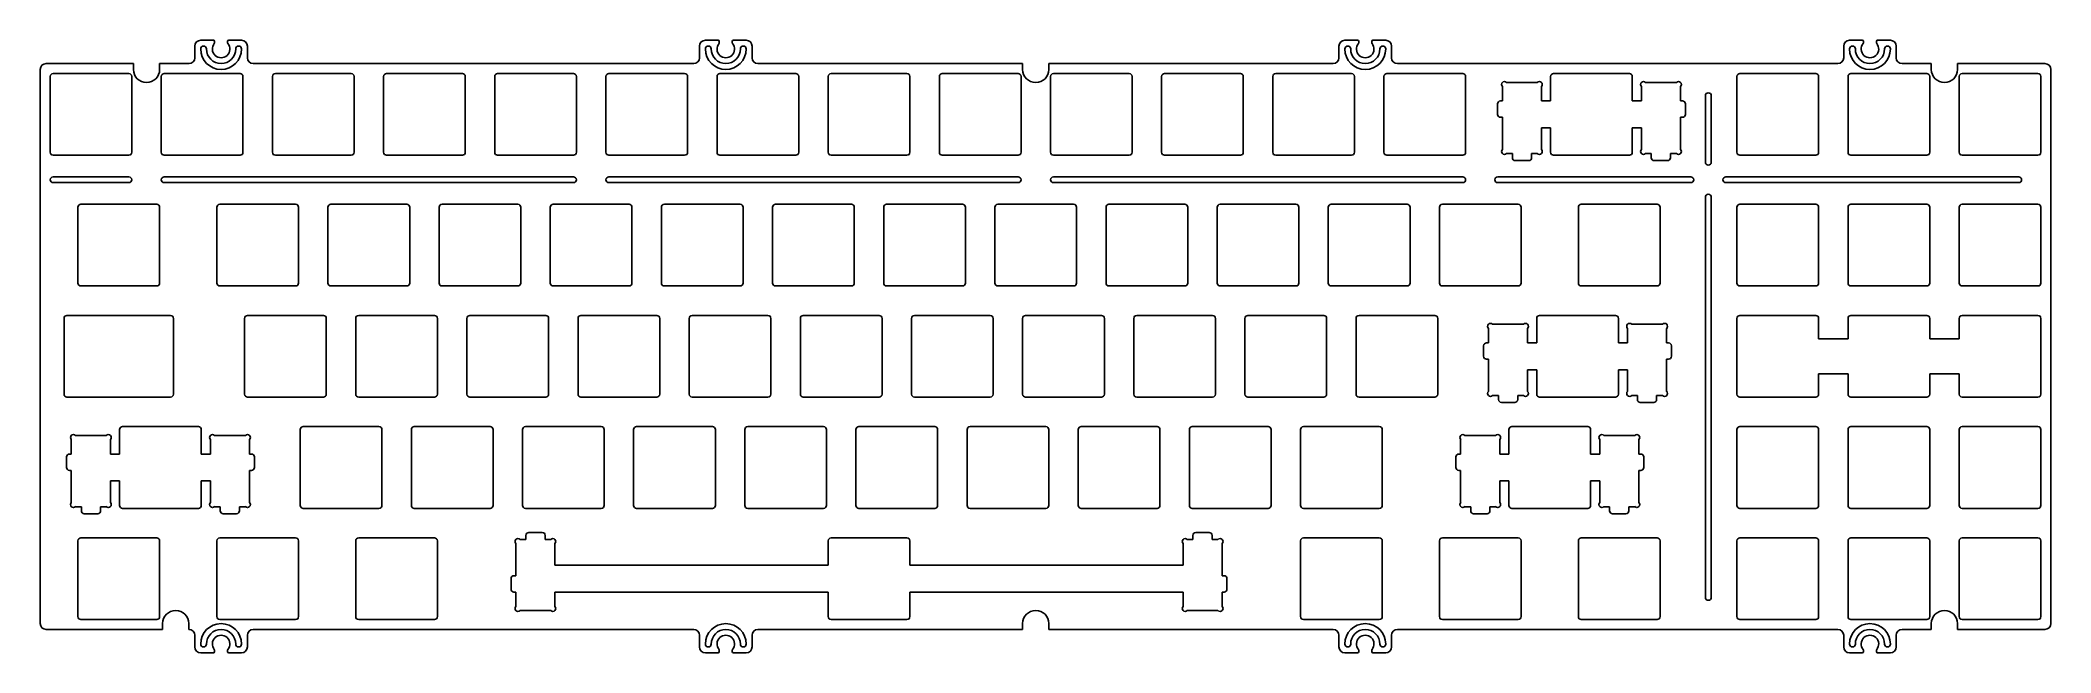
# Model space of a CAD drawing. Header units: millimetres. Extents: x 2268 to 2613, y 1726 to 1831.
import ezdxf

# ---------------------------------------------------------------- set-up
doc = ezdxf.new("R2010")
doc.units = ezdxf.units.MM

msp = doc.modelspace()

# ---------------------------------------------------------------- linework, layer by layer
for p, q in [((2297.65, 1830.81), (2295.47, 1830.81)), ((2297.85, 1830.39), (2297.85, 1830.61)), ((2300.08, 1830.39), (2300.08, 1830.61)), ((2300.28, 1830.81), (2302.47, 1830.81)), ((2384.15, 1830.81), (2381.97, 1830.81)), ((2384.35, 1830.39), (2384.35, 1830.61)), ((2386.58, 1830.39), (2386.58, 1830.61)), ((2386.78, 1830.81), (2388.97, 1830.81)), ((2493.75, 1830.81), (2491.57, 1830.81)), ((2493.95, 1830.39), (2493.95, 1830.61)), ((2496.18, 1830.39), (2496.18, 1830.61)), ((2496.38, 1830.81), (2498.57, 1830.81)), ((2580.25, 1830.81), (2578.07, 1830.81)), ((2580.45, 1830.39), (2580.45, 1830.61)), ((2582.68, 1830.39), (2582.68, 1830.61)), ((2582.88, 1830.81), (2585.07, 1830.81)), ((2268.97, 1826.81), (2283.94, 1826.81)), ((2283.94, 1825.81), (2283.94, 1826.81)), ((2288.44, 1826.81), (2293.47, 1826.81)), ((2288.44, 1825.81), (2288.44, 1826.81)), ((2294.47, 1829.81), (2294.47, 1827.81)), ((2295.97, 1829.81), (2295.97, 1829.81)), ((2301.97, 1829.81), (2301.97, 1829.81)), ((2303.47, 1829.81), (2303.47, 1827.81)), ((2304.47, 1826.81), (2379.97, 1826.81)), ((2380.97, 1829.81), (2380.97, 1827.81)), ((2382.47, 1829.81), (2382.47, 1829.81)), ((2388.47, 1829.81), (2388.47, 1829.81)), ((2389.97, 1829.81), (2389.97, 1827.81)), ((2390.97, 1826.81), (2436.34, 1826.81)), ((2436.34, 1825.81), (2436.34, 1826.81)), ((2440.84, 1826.81), (2489.57, 1826.81)), ((2440.84, 1825.81), (2440.84, 1826.81)), ((2490.57, 1829.81), (2490.57, 1827.81)), ((2492.07, 1829.81), (2492.07, 1829.81)), ((2498.07, 1829.81), (2498.07, 1829.81)), ((2499.57, 1829.81), (2499.57, 1827.81)), ((2500.57, 1826.81), (2576.07, 1826.81)), ((2577.07, 1829.81), (2577.07, 1827.81)), ((2578.57, 1829.81), (2578.57, 1829.81)), ((2584.57, 1829.81), (2584.57, 1829.81)), ((2586.07, 1829.81), (2586.07, 1827.81)), ((2587.07, 1826.81), (2592.09, 1826.81)), ((2592.09, 1825.81), (2592.09, 1826.81)), ((2596.59, 1826.81), (2611.57, 1826.81)), ((2596.59, 1825.81), (2596.59, 1826.81)), ((2267.97, 1825.81), (2267.97, 1730.86)), ((2269.67, 1811.61), (2269.67, 1824.61)), ((2270.17, 1825.11), (2283.17, 1825.11)), ((2283.67, 1824.61), (2283.67, 1811.61)), ((2288.72, 1811.61), (2288.72, 1824.61)), ((2289.22, 1825.11), (2302.22, 1825.11)), ((2302.72, 1824.61), (2302.72, 1811.61)), ((2307.77, 1811.61), (2307.77, 1824.61)), ((2308.27, 1825.11), (2321.27, 1825.11)), ((2321.77, 1824.61), (2321.77, 1811.61)), ((2326.82, 1811.61), (2326.82, 1824.61)), ((2327.32, 1825.11), (2340.32, 1825.11)), ((2340.82, 1824.61), (2340.82, 1811.61)), ((2345.87, 1811.61), (2345.87, 1824.61)), ((2346.37, 1825.11), (2359.37, 1825.11)), ((2359.87, 1824.61), (2359.87, 1811.61)), ((2364.92, 1811.61), (2364.92, 1824.61)), ((2365.42, 1825.11), (2378.42, 1825.11)), ((2378.92, 1824.61), (2378.92, 1811.61)), ((2383.97, 1811.61), (2383.97, 1824.61)), ((2384.47, 1825.11), (2397.47, 1825.11)), ((2397.97, 1824.61), (2397.97, 1811.61)), ((2403.02, 1811.61), (2403.02, 1824.61)), ((2403.52, 1825.11), (2416.52, 1825.11)), ((2417.02, 1824.61), (2417.02, 1811.61)), ((2422.07, 1811.61), (2422.07, 1824.61)), ((2422.57, 1825.11), (2435.57, 1825.11)), ((2436.07, 1824.61), (2436.07, 1811.61)), ((2441.12, 1811.61), (2441.12, 1824.61)), ((2441.62, 1825.11), (2454.62, 1825.11)), ((2455.12, 1824.61), (2455.12, 1811.61)), ((2460.17, 1811.61), (2460.17, 1824.61)), ((2460.67, 1825.11), (2473.67, 1825.11)), ((2474.17, 1824.61), (2474.17, 1811.61)), ((2479.22, 1811.61), (2479.22, 1824.61)), ((2479.72, 1825.11), (2492.72, 1825.11)), ((2493.22, 1824.61), (2493.22, 1811.61)), ((2498.27, 1811.61), (2498.27, 1824.61)), ((2498.77, 1825.11), (2511.77, 1825.11)), ((2512.27, 1824.61), (2512.27, 1811.61)), ((2519.27, 1823.59), (2524.56, 1823.59)), ((2526.84, 1820.41), (2526.84, 1824.61)), ((2527.34, 1825.11), (2540.34, 1825.11)), ((2540.84, 1824.61), (2540.84, 1820.41)), ((2543.12, 1823.59), (2548.41, 1823.59)), ((2558.77, 1811.61), (2558.77, 1824.61)), ((2559.27, 1825.11), (2572.27, 1825.11)), ((2572.77, 1824.61), (2572.77, 1811.61)), ((2577.82, 1811.61), (2577.82, 1824.61)), ((2578.32, 1825.11), (2591.32, 1825.11)), ((2591.82, 1824.61), (2591.82, 1811.61)), ((2596.87, 1811.61), (2596.87, 1824.61)), ((2597.37, 1825.11), (2610.37, 1825.11)), ((2610.87, 1824.61), (2610.87, 1811.61)), ((2612.57, 1730.86), (2612.57, 1825.81)), ((2517.74, 1818.11), (2517.74, 1819.91)), ((2518.24, 1820.41), (2518.57, 1820.41)), ((2518.57, 1820.41), (2518.57, 1822.89)), ((2525.27, 1822.89), (2525.27, 1820.41)), ((2525.27, 1820.41), (2526.84, 1820.41)), ((2540.84, 1820.41), (2542.42, 1820.41)), ((2542.42, 1820.41), (2542.42, 1822.89)), ((2549.12, 1822.89), (2549.12, 1820.41)), ((2549.12, 1820.41), (2549.44, 1820.41)), ((2549.94, 1819.91), (2549.94, 1818.11)), ((2553.37, 1821.31), (2553.37, 1809.91)), ((2553.87, 1821.81), (2553.87, 1821.81)), ((2554.37, 1821.31), (2554.37, 1809.91)), ((2518.57, 1817.61), (2518.24, 1817.61)), ((2518.57, 1812.1), (2518.57, 1817.61)), ((2549.12, 1817.61), (2549.12, 1812.1)), ((2549.44, 1817.61), (2549.12, 1817.61)), ((2525.27, 1815.81), (2525.27, 1812.1)), ((2526.84, 1815.81), (2525.27, 1815.81)), ((2526.84, 1811.61), (2526.84, 1815.81)), ((2540.84, 1815.81), (2540.84, 1811.61)), ((2542.42, 1815.81), (2540.84, 1815.81)), ((2542.42, 1812.1), (2542.42, 1815.81)), ((2283.17, 1811.11), (2270.17, 1811.11)), ((2302.22, 1811.11), (2289.22, 1811.11)), ((2321.27, 1811.11), (2308.27, 1811.11)), ((2340.32, 1811.11), (2327.32, 1811.11)), ((2359.37, 1811.11), (2346.37, 1811.11)), ((2378.42, 1811.11), (2365.42, 1811.11)), ((2397.47, 1811.11), (2384.47, 1811.11)), ((2416.52, 1811.11), (2403.52, 1811.11)), ((2435.57, 1811.11), (2422.57, 1811.11)), ((2454.62, 1811.11), (2441.62, 1811.11)), ((2473.67, 1811.11), (2460.67, 1811.11)), ((2492.72, 1811.11), (2479.72, 1811.11)), ((2511.77, 1811.11), (2498.77, 1811.11)), ((2520.29, 1811.39), (2519.27, 1811.39)), ((2520.29, 1810.69), (2520.29, 1811.39)), ((2523.09, 1810.19), (2520.79, 1810.19)), ((2523.59, 1811.39), (2523.59, 1810.69)), ((2524.56, 1811.39), (2523.59, 1811.39)), ((2540.34, 1811.11), (2527.34, 1811.11)), ((2544.09, 1811.39), (2543.12, 1811.39)), ((2544.09, 1810.69), (2544.09, 1811.39)), ((2546.89, 1810.19), (2544.59, 1810.19)), ((2547.39, 1811.39), (2547.39, 1810.69)), ((2548.41, 1811.39), (2547.39, 1811.39)), ((2553.87, 1809.41), (2553.87, 1809.41)), ((2572.27, 1811.11), (2559.27, 1811.11)), ((2591.32, 1811.11), (2578.32, 1811.11)), ((2610.37, 1811.11), (2597.37, 1811.11)), ((2269.67, 1806.91), (2269.67, 1806.91)), ((2270.17, 1807.41), (2283.17, 1807.41)), ((2283.17, 1806.41), (2270.17, 1806.41)), ((2283.67, 1806.91), (2283.67, 1806.91)), ((2288.72, 1806.91), (2288.72, 1806.91)), ((2289.22, 1807.41), (2359.37, 1807.41)), ((2359.37, 1806.41), (2289.22, 1806.41)), ((2359.87, 1806.91), (2359.87, 1806.91)), ((2364.92, 1806.91), (2364.92, 1806.91)), ((2365.42, 1807.41), (2435.57, 1807.41)), ((2365.42, 1806.41), (2435.57, 1806.41)), ((2436.07, 1806.91), (2436.07, 1806.91)), ((2441.12, 1806.91), (2441.12, 1806.91)), ((2441.62, 1807.41), (2511.77, 1807.41)), ((2441.62, 1806.41), (2511.77, 1806.41)), ((2512.27, 1806.91), (2512.27, 1806.91)), ((2517.27, 1806.91), (2517.27, 1806.91)), ((2550.87, 1807.41), (2517.77, 1807.41)), ((2517.77, 1806.41), (2550.87, 1806.41)), ((2551.37, 1806.91), (2551.37, 1806.91)), ((2556.37, 1806.91), (2556.37, 1806.91)), ((2607.07, 1807.41), (2556.87, 1807.41)), ((2556.87, 1806.41), (2607.07, 1806.41)), ((2607.57, 1806.91), (2607.57, 1806.91)), ((2274.93, 1802.71), (2287.93, 1802.71)), ((2298.74, 1802.71), (2311.74, 1802.71)), ((2317.79, 1802.71), (2330.79, 1802.71)), ((2336.84, 1802.71), (2349.84, 1802.71)), ((2355.89, 1802.71), (2368.89, 1802.71)), ((2374.94, 1802.71), (2387.94, 1802.71)), ((2393.99, 1802.71), (2406.99, 1802.71)), ((2413.04, 1802.71), (2426.04, 1802.71)), ((2432.09, 1802.71), (2445.09, 1802.71)), ((2451.14, 1802.71), (2464.14, 1802.71)), ((2470.19, 1802.71), (2483.19, 1802.71)), ((2489.24, 1802.71), (2502.24, 1802.71)), ((2508.29, 1802.71), (2521.29, 1802.71)), ((2532.1, 1802.71), (2545.1, 1802.71)), ((2553.37, 1735.36), (2553.37, 1803.91)), ((2553.87, 1804.41), (2553.87, 1804.41)), ((2554.37, 1803.91), (2554.37, 1735.36)), ((2559.27, 1802.71), (2572.27, 1802.71)), ((2578.32, 1802.71), (2591.32, 1802.71)), ((2597.37, 1802.71), (2610.37, 1802.71)), ((2274.43, 1789.21), (2274.43, 1802.21)), ((2288.43, 1802.21), (2288.43, 1789.21)), ((2298.24, 1789.21), (2298.24, 1802.21)), ((2312.24, 1802.21), (2312.24, 1789.21)), ((2317.29, 1789.21), (2317.29, 1802.21)), ((2331.29, 1802.21), (2331.29, 1789.21)), ((2336.34, 1789.21), (2336.34, 1802.21)), ((2350.34, 1802.21), (2350.34, 1789.21)), ((2355.39, 1789.21), (2355.39, 1802.21)), ((2369.39, 1802.21), (2369.39, 1789.21)), ((2374.44, 1789.21), (2374.44, 1802.21)), ((2388.44, 1802.21), (2388.44, 1789.21)), ((2393.49, 1789.21), (2393.49, 1802.21)), ((2407.49, 1802.21), (2407.49, 1789.21)), ((2412.54, 1789.21), (2412.54, 1802.21)), ((2426.54, 1802.21), (2426.54, 1789.21)), ((2431.59, 1789.21), (2431.59, 1802.21)), ((2445.59, 1802.21), (2445.59, 1789.21)), ((2450.64, 1789.21), (2450.64, 1802.21)), ((2464.64, 1802.21), (2464.64, 1789.21)), ((2469.69, 1789.21), (2469.69, 1802.21)), ((2483.69, 1802.21), (2483.69, 1789.21)), ((2488.74, 1789.21), (2488.74, 1802.21)), ((2502.74, 1802.21), (2502.74, 1789.21)), ((2507.79, 1789.21), (2507.79, 1802.21)), ((2521.79, 1802.21), (2521.79, 1789.21)), ((2531.6, 1789.21), (2531.6, 1802.21)), ((2545.6, 1802.21), (2545.6, 1789.21)), ((2558.77, 1789.21), (2558.77, 1802.21)), ((2572.77, 1802.21), (2572.77, 1789.21)), ((2577.82, 1789.21), (2577.82, 1802.21)), ((2591.82, 1802.21), (2591.82, 1789.21)), ((2596.87, 1789.21), (2596.87, 1802.21)), ((2610.87, 1802.21), (2610.87, 1789.21)), ((2287.93, 1788.71), (2274.93, 1788.71)), ((2311.74, 1788.71), (2298.74, 1788.71)), ((2330.79, 1788.71), (2317.79, 1788.71)), ((2349.84, 1788.71), (2336.84, 1788.71)), ((2368.89, 1788.71), (2355.89, 1788.71)), ((2387.94, 1788.71), (2374.94, 1788.71)), ((2406.99, 1788.71), (2393.99, 1788.71)), ((2426.04, 1788.71), (2413.04, 1788.71)), ((2445.09, 1788.71), (2432.09, 1788.71)), ((2464.14, 1788.71), (2451.14, 1788.71)), ((2483.19, 1788.71), (2470.19, 1788.71)), ((2502.24, 1788.71), (2489.24, 1788.71)), ((2521.29, 1788.71), (2508.29, 1788.71)), ((2545.1, 1788.71), (2532.1, 1788.71)), ((2572.27, 1788.71), (2559.27, 1788.71)), ((2591.32, 1788.71), (2578.32, 1788.71)), ((2610.37, 1788.71), (2597.37, 1788.71)), ((2272.05, 1770.16), (2272.05, 1783.16)), ((2272.55, 1783.66), (2290.31, 1783.66)), ((2290.81, 1783.16), (2290.81, 1770.16)), ((2303, 1770.16), (2303, 1783.16)), ((2303.5, 1783.66), (2316.5, 1783.66)), ((2317, 1783.16), (2317, 1770.16)), ((2322.05, 1770.16), (2322.05, 1783.16)), ((2322.55, 1783.66), (2335.55, 1783.66)), ((2336.05, 1783.16), (2336.05, 1770.16)), ((2341.1, 1770.16), (2341.1, 1783.16)), ((2341.6, 1783.66), (2354.6, 1783.66)), ((2355.1, 1783.16), (2355.1, 1770.16)), ((2360.15, 1770.16), (2360.15, 1783.16)), ((2360.65, 1783.66), (2373.65, 1783.66)), ((2374.15, 1783.16), (2374.15, 1770.16)), ((2379.2, 1770.16), (2379.2, 1783.16)), ((2379.7, 1783.66), (2392.7, 1783.66)), ((2393.2, 1783.16), (2393.2, 1770.16)), ((2398.25, 1770.16), (2398.25, 1783.16)), ((2398.75, 1783.66), (2411.75, 1783.66)), ((2412.25, 1783.16), (2412.25, 1770.16)), ((2417.3, 1770.16), (2417.3, 1783.16)), ((2417.8, 1783.66), (2430.8, 1783.66)), ((2431.3, 1783.16), (2431.3, 1770.16)), ((2436.35, 1770.16), (2436.35, 1783.16)), ((2436.85, 1783.66), (2449.85, 1783.66)), ((2450.35, 1783.16), (2450.35, 1770.16)), ((2455.4, 1770.16), (2455.4, 1783.16)), ((2455.9, 1783.66), (2468.9, 1783.66)), ((2469.4, 1783.16), (2469.4, 1770.16)), ((2474.45, 1770.16), (2474.45, 1783.16)), ((2474.95, 1783.66), (2487.95, 1783.66)), ((2488.45, 1783.16), (2488.45, 1770.16)), ((2493.5, 1770.16), (2493.5, 1783.16)), ((2494, 1783.66), (2507, 1783.66)), ((2507.5, 1783.16), (2507.5, 1770.16)), ((2516.89, 1782.14), (2522.18, 1782.14)), ((2524.46, 1778.96), (2524.46, 1783.16)), ((2524.96, 1783.66), (2537.96, 1783.66)), ((2538.46, 1783.16), (2538.46, 1778.96)), ((2540.74, 1782.14), (2546.03, 1782.14)), ((2558.77, 1770.16), (2558.77, 1783.16)), ((2559.27, 1783.66), (2572.27, 1783.66)), ((2572.77, 1779.66), (2572.77, 1783.16)), ((2577.82, 1783.16), (2577.82, 1779.66)), ((2578.32, 1783.66), (2591.32, 1783.66)), ((2591.82, 1783.16), (2591.82, 1779.66)), ((2596.87, 1783.16), (2596.87, 1779.66)), ((2597.37, 1783.66), (2610.37, 1783.66)), ((2610.87, 1783.16), (2610.87, 1770.16)), ((2515.36, 1776.66), (2515.36, 1778.46)), ((2515.86, 1778.96), (2516.18, 1778.96)), ((2516.18, 1778.96), (2516.18, 1781.44)), ((2522.88, 1781.44), (2522.88, 1778.96)), ((2522.88, 1778.96), (2524.46, 1778.96)), ((2538.46, 1778.96), (2540.03, 1778.96)), ((2540.03, 1778.96), (2540.03, 1781.44)), ((2546.73, 1781.44), (2546.73, 1778.96)), ((2546.73, 1778.96), (2547.06, 1778.96)), ((2547.56, 1778.46), (2547.56, 1776.66)), ((2572.77, 1779.66), (2577.82, 1779.66)), ((2591.82, 1779.66), (2596.87, 1779.66)), ((2516.18, 1776.16), (2515.86, 1776.16)), ((2516.18, 1770.65), (2516.18, 1776.16)), ((2546.73, 1776.16), (2546.73, 1770.65)), ((2547.06, 1776.16), (2546.73, 1776.16)), ((2522.88, 1774.36), (2522.88, 1770.65)), ((2524.46, 1774.36), (2522.88, 1774.36)), ((2524.46, 1770.16), (2524.46, 1774.36)), ((2538.46, 1774.36), (2538.46, 1770.16)), ((2540.03, 1774.36), (2538.46, 1774.36)), ((2540.03, 1770.65), (2540.03, 1774.36)), ((2572.77, 1773.66), (2572.77, 1770.16)), ((2577.82, 1773.66), (2572.77, 1773.66)), ((2577.82, 1770.16), (2577.82, 1773.66)), ((2591.82, 1773.66), (2591.82, 1770.16)), ((2596.87, 1773.66), (2591.82, 1773.66)), ((2596.87, 1770.16), (2596.87, 1773.66)), ((2290.31, 1769.66), (2272.55, 1769.66)), ((2316.5, 1769.66), (2303.5, 1769.66)), ((2335.55, 1769.66), (2322.55, 1769.66)), ((2354.6, 1769.66), (2341.6, 1769.66)), ((2373.65, 1769.66), (2360.65, 1769.66)), ((2392.7, 1769.66), (2379.7, 1769.66)), ((2411.75, 1769.66), (2398.75, 1769.66)), ((2430.8, 1769.66), (2417.8, 1769.66)), ((2449.85, 1769.66), (2436.85, 1769.66)), ((2468.9, 1769.66), (2455.9, 1769.66)), ((2487.95, 1769.66), (2474.95, 1769.66)), ((2507, 1769.66), (2494, 1769.66)), ((2517.91, 1769.94), (2516.89, 1769.94)), ((2517.91, 1769.24), (2517.91, 1769.94)), ((2520.71, 1768.74), (2518.41, 1768.74)), ((2521.21, 1769.94), (2521.21, 1769.24)), ((2522.18, 1769.94), (2521.21, 1769.94)), ((2537.96, 1769.66), (2524.96, 1769.66)), ((2541.71, 1769.94), (2540.74, 1769.94)), ((2541.71, 1769.24), (2541.71, 1769.94)), ((2544.51, 1768.74), (2542.21, 1768.74)), ((2545.01, 1769.94), (2545.01, 1769.24)), ((2546.03, 1769.94), (2545.01, 1769.94)), ((2572.27, 1769.66), (2559.27, 1769.66)), ((2591.32, 1769.66), (2578.32, 1769.66)), ((2610.37, 1769.66), (2597.37, 1769.66)), ((2282.07, 1764.61), (2295.07, 1764.61)), ((2313.03, 1764.61), (2326.03, 1764.61)), ((2332.08, 1764.61), (2345.08, 1764.61)), ((2351.13, 1764.61), (2364.13, 1764.61)), ((2370.18, 1764.61), (2383.18, 1764.61)), ((2389.23, 1764.61), (2402.23, 1764.61)), ((2408.28, 1764.61), (2421.28, 1764.61)), ((2427.33, 1764.61), (2440.33, 1764.61)), ((2446.38, 1764.61), (2459.38, 1764.61)), ((2465.43, 1764.61), (2478.43, 1764.61)), ((2484.48, 1764.61), (2497.48, 1764.61)), ((2520.2, 1764.61), (2533.2, 1764.61)), ((2559.27, 1764.61), (2572.27, 1764.61)), ((2578.32, 1764.61), (2591.32, 1764.61)), ((2597.37, 1764.61), (2610.37, 1764.61)), ((2273.3, 1759.91), (2273.3, 1762.39)), ((2274, 1763.09), (2279.29, 1763.09)), ((2280, 1762.39), (2280, 1759.91)), ((2281.57, 1759.91), (2281.57, 1764.11)), ((2295.57, 1764.11), (2295.57, 1759.91)), ((2297.15, 1759.91), (2297.15, 1762.39)), ((2297.85, 1763.09), (2303.14, 1763.09)), ((2303.85, 1762.39), (2303.85, 1759.91)), ((2312.53, 1751.11), (2312.53, 1764.11)), ((2326.53, 1764.11), (2326.53, 1751.11)), ((2331.58, 1751.11), (2331.58, 1764.11)), ((2345.58, 1764.11), (2345.58, 1751.11)), ((2350.63, 1751.11), (2350.63, 1764.11)), ((2364.63, 1764.11), (2364.63, 1751.11)), ((2369.68, 1751.11), (2369.68, 1764.11)), ((2383.68, 1764.11), (2383.68, 1751.11)), ((2388.73, 1751.11), (2388.73, 1764.11)), ((2402.73, 1764.11), (2402.73, 1751.11)), ((2407.78, 1751.11), (2407.78, 1764.11)), ((2421.78, 1764.11), (2421.78, 1751.11)), ((2426.83, 1751.11), (2426.83, 1764.11)), ((2440.83, 1764.11), (2440.83, 1751.11)), ((2445.88, 1751.11), (2445.88, 1764.11)), ((2459.88, 1764.11), (2459.88, 1751.11)), ((2464.93, 1751.11), (2464.93, 1764.11)), ((2478.93, 1764.11), (2478.93, 1751.11)), ((2483.98, 1751.11), (2483.98, 1764.11)), ((2497.98, 1764.11), (2497.98, 1751.11)), ((2511.42, 1759.91), (2511.42, 1762.39)), ((2512.13, 1763.09), (2517.42, 1763.09)), ((2518.12, 1762.39), (2518.12, 1759.91)), ((2519.7, 1759.91), (2519.7, 1764.11)), ((2533.7, 1764.11), (2533.7, 1759.91)), ((2535.27, 1759.91), (2535.27, 1762.39)), ((2535.98, 1763.09), (2541.27, 1763.09)), ((2541.97, 1762.39), (2541.97, 1759.91)), ((2558.77, 1751.11), (2558.77, 1764.11)), ((2572.77, 1764.11), (2572.77, 1751.11)), ((2577.82, 1751.11), (2577.82, 1764.11)), ((2591.82, 1764.11), (2591.82, 1751.11)), ((2596.87, 1751.11), (2596.87, 1764.11)), ((2610.87, 1764.11), (2610.87, 1751.11)), ((2272.47, 1757.61), (2272.47, 1759.41)), ((2272.97, 1759.91), (2273.3, 1759.91)), ((2280, 1759.91), (2281.57, 1759.91)), ((2295.57, 1759.91), (2297.15, 1759.91)), ((2303.85, 1759.91), (2304.17, 1759.91)), ((2304.67, 1759.41), (2304.67, 1757.61)), ((2510.6, 1757.61), (2510.6, 1759.41)), ((2511.1, 1759.91), (2511.42, 1759.91)), ((2518.12, 1759.91), (2519.7, 1759.91)), ((2533.7, 1759.91), (2535.27, 1759.91)), ((2541.97, 1759.91), (2542.3, 1759.91)), ((2542.8, 1759.41), (2542.8, 1757.61)), ((2273.3, 1757.11), (2272.97, 1757.11)), ((2273.3, 1751.6), (2273.3, 1757.11)), ((2280, 1755.31), (2280, 1751.6)), ((2281.57, 1755.31), (2280, 1755.31)), ((2281.57, 1751.11), (2281.57, 1755.31)), ((2295.57, 1755.31), (2295.57, 1751.11)), ((2297.15, 1755.31), (2295.57, 1755.31)), ((2297.15, 1751.6), (2297.15, 1755.31)), ((2303.85, 1757.11), (2303.85, 1751.6)), ((2304.17, 1757.11), (2303.85, 1757.11)), ((2511.42, 1757.11), (2511.1, 1757.11)), ((2511.42, 1751.6), (2511.42, 1757.11)), ((2518.12, 1755.31), (2518.12, 1751.6)), ((2519.7, 1755.31), (2518.12, 1755.31)), ((2519.7, 1751.11), (2519.7, 1755.31)), ((2533.7, 1755.31), (2533.7, 1751.11)), ((2535.27, 1755.31), (2533.7, 1755.31)), ((2535.27, 1751.6), (2535.27, 1755.31)), ((2541.97, 1757.11), (2541.97, 1751.6)), ((2542.3, 1757.11), (2541.97, 1757.11)), ((2275.02, 1750.89), (2274, 1750.89)), ((2275.02, 1750.19), (2275.02, 1750.89)), ((2278.32, 1750.89), (2278.32, 1750.19)), ((2279.29, 1750.89), (2278.32, 1750.89)), ((2295.07, 1750.61), (2282.07, 1750.61)), ((2298.82, 1750.89), (2297.85, 1750.89)), ((2298.82, 1750.19), (2298.82, 1750.89)), ((2302.12, 1750.89), (2302.12, 1750.19)), ((2303.14, 1750.89), (2302.12, 1750.89)), ((2326.03, 1750.61), (2313.03, 1750.61)), ((2345.08, 1750.61), (2332.08, 1750.61)), ((2364.13, 1750.61), (2351.13, 1750.61)), ((2383.18, 1750.61), (2370.18, 1750.61)), ((2402.23, 1750.61), (2389.23, 1750.61)), ((2421.28, 1750.61), (2408.28, 1750.61)), ((2440.33, 1750.61), (2427.33, 1750.61)), ((2459.38, 1750.61), (2446.38, 1750.61)), ((2478.43, 1750.61), (2465.43, 1750.61)), ((2497.48, 1750.61), (2484.48, 1750.61)), ((2513.15, 1750.89), (2512.13, 1750.89)), ((2513.15, 1750.19), (2513.15, 1750.89)), ((2516.45, 1750.89), (2516.45, 1750.19)), ((2517.42, 1750.89), (2516.45, 1750.89)), ((2533.2, 1750.61), (2520.2, 1750.61)), ((2536.95, 1750.89), (2535.98, 1750.89)), ((2536.95, 1750.19), (2536.95, 1750.89)), ((2540.25, 1750.89), (2540.25, 1750.19)), ((2541.27, 1750.89), (2540.25, 1750.89)), ((2572.27, 1750.61), (2559.27, 1750.61)), ((2591.32, 1750.61), (2578.32, 1750.61)), ((2610.37, 1750.61), (2597.37, 1750.61)), ((2277.82, 1749.69), (2275.52, 1749.69)), ((2301.62, 1749.69), (2299.32, 1749.69)), ((2515.95, 1749.69), (2513.65, 1749.69)), ((2539.75, 1749.69), (2537.45, 1749.69)), ((2274.43, 1732.06), (2274.43, 1745.06)), ((2274.93, 1745.56), (2287.93, 1745.56)), ((2288.43, 1745.06), (2288.43, 1732.06)), ((2298.24, 1732.06), (2298.24, 1745.06)), ((2298.74, 1745.56), (2311.74, 1745.56)), ((2312.24, 1745.06), (2312.24, 1732.06)), ((2322.05, 1732.06), (2322.05, 1745.06)), ((2322.55, 1745.56), (2335.55, 1745.56)), ((2336.05, 1745.06), (2336.05, 1732.06)), ((2349.49, 1739.06), (2349.49, 1744.58)), ((2350.2, 1745.28), (2351.22, 1745.28)), ((2351.22, 1745.28), (2351.22, 1745.98)), ((2351.72, 1746.48), (2354.02, 1746.48)), ((2354.52, 1745.98), (2354.52, 1745.28)), ((2354.52, 1745.28), (2355.48, 1745.28)), ((2356.19, 1744.58), (2356.19, 1740.86)), ((2403.02, 1745.06), (2403.02, 1740.86)), ((2403.52, 1745.56), (2416.52, 1745.56)), ((2417.02, 1745.06), (2417.02, 1740.86)), ((2463.84, 1744.58), (2463.84, 1740.86)), ((2465.52, 1745.28), (2464.55, 1745.28)), ((2465.52, 1745.98), (2465.52, 1745.28)), ((2468.32, 1746.48), (2466.02, 1746.48)), ((2468.82, 1745.28), (2468.82, 1745.98)), ((2469.83, 1745.28), (2468.82, 1745.28)), ((2470.54, 1739.06), (2470.54, 1744.58)), ((2483.98, 1732.06), (2483.98, 1745.06)), ((2484.48, 1745.56), (2497.48, 1745.56)), ((2497.98, 1745.06), (2497.98, 1732.06)), ((2507.79, 1732.06), (2507.79, 1745.06)), ((2508.29, 1745.56), (2521.29, 1745.56)), ((2521.79, 1745.06), (2521.79, 1732.06)), ((2531.6, 1732.06), (2531.6, 1745.06)), ((2532.1, 1745.56), (2545.1, 1745.56)), ((2545.6, 1745.06), (2545.6, 1732.06)), ((2558.77, 1732.06), (2558.77, 1745.06)), ((2559.27, 1745.56), (2572.27, 1745.56)), ((2572.77, 1745.06), (2572.77, 1732.06)), ((2577.82, 1732.06), (2577.82, 1745.06)), ((2578.32, 1745.56), (2591.32, 1745.56)), ((2591.82, 1745.06), (2591.82, 1732.06)), ((2596.87, 1732.06), (2596.87, 1745.06)), ((2597.37, 1745.56), (2610.37, 1745.56)), ((2610.87, 1745.06), (2610.87, 1732.06)), ((2356.19, 1740.86), (2403.02, 1740.86)), ((2463.84, 1740.86), (2417.02, 1740.86)), ((2348.67, 1736.76), (2348.67, 1738.56)), ((2349.17, 1739.06), (2349.49, 1739.06)), ((2470.87, 1739.06), (2470.54, 1739.06)), ((2471.37, 1736.76), (2471.37, 1738.56)), ((2349.49, 1736.26), (2349.17, 1736.26)), ((2349.49, 1733.79), (2349.49, 1736.26)), ((2356.19, 1736.26), (2356.19, 1733.79)), ((2356.19, 1736.26), (2403.02, 1736.26)), ((2403.02, 1732.06), (2403.02, 1736.26)), ((2417.02, 1732.06), (2417.02, 1736.26)), ((2463.84, 1736.26), (2417.02, 1736.26)), ((2463.84, 1736.26), (2463.84, 1733.79)), ((2470.54, 1733.79), (2470.54, 1736.26)), ((2470.54, 1736.26), (2470.87, 1736.26)), ((2553.87, 1734.86), (2553.87, 1734.86)), ((2287.93, 1731.56), (2274.93, 1731.56)), ((2288.94, 1730.86), (2288.94, 1729.86)), ((2293.44, 1730.86), (2293.44, 1729.86)), ((2311.74, 1731.56), (2298.74, 1731.56)), ((2335.55, 1731.56), (2322.55, 1731.56)), ((2355.48, 1733.08), (2350.2, 1733.08)), ((2416.52, 1731.56), (2403.52, 1731.56)), ((2436.34, 1730.86), (2436.34, 1729.86)), ((2440.84, 1730.86), (2440.84, 1729.86)), ((2464.55, 1733.08), (2469.83, 1733.08)), ((2497.48, 1731.56), (2484.48, 1731.56)), ((2521.29, 1731.56), (2508.29, 1731.56)), ((2545.1, 1731.56), (2532.1, 1731.56)), ((2572.27, 1731.56), (2559.27, 1731.56)), ((2591.32, 1731.56), (2578.32, 1731.56)), ((2592.09, 1730.86), (2592.09, 1729.86)), ((2596.59, 1730.86), (2596.59, 1729.86)), ((2610.37, 1731.56), (2597.37, 1731.56)), ((2268.97, 1729.86), (2288.94, 1729.86)), ((2293.44, 1729.86), (2293.47, 1729.86)), ((2294.47, 1726.86), (2294.47, 1728.86)), ((2295.97, 1726.86), (2295.97, 1726.86)), ((2301.97, 1726.86), (2301.97, 1726.86)), ((2303.47, 1726.86), (2303.47, 1728.86)), ((2304.47, 1729.86), (2379.97, 1729.86)), ((2380.97, 1726.86), (2380.97, 1728.86)), ((2382.47, 1726.86), (2382.47, 1726.86)), ((2388.47, 1726.86), (2388.47, 1726.86)), ((2389.97, 1726.86), (2389.97, 1728.86)), ((2390.97, 1729.86), (2436.34, 1729.86)), ((2440.84, 1729.86), (2489.57, 1729.86)), ((2490.57, 1726.86), (2490.57, 1728.86)), ((2492.07, 1726.86), (2492.07, 1726.86)), ((2498.07, 1726.86), (2498.07, 1726.86)), ((2499.57, 1726.86), (2499.57, 1728.86)), ((2500.57, 1729.86), (2576.07, 1729.86)), ((2577.07, 1726.86), (2577.07, 1728.86)), ((2578.57, 1726.86), (2578.57, 1726.86)), ((2584.57, 1726.86), (2584.57, 1726.86)), ((2586.07, 1726.86), (2586.07, 1728.86)), ((2587.07, 1729.86), (2592.09, 1729.86)), ((2611.57, 1729.86), (2596.59, 1729.86)), ((2297.65, 1725.86), (2295.47, 1725.86)), ((2297.85, 1726.29), (2297.85, 1726.06)), ((2300.08, 1726.29), (2300.08, 1726.06)), ((2300.28, 1725.86), (2302.47, 1725.86)), ((2384.15, 1725.86), (2381.97, 1725.86)), ((2384.35, 1726.29), (2384.35, 1726.06)), ((2386.58, 1726.29), (2386.58, 1726.06)), ((2386.78, 1725.86), (2388.97, 1725.86)), ((2493.75, 1725.86), (2491.57, 1725.86)), ((2493.95, 1726.29), (2493.95, 1726.06)), ((2496.18, 1726.29), (2496.18, 1726.06)), ((2496.38, 1725.86), (2498.57, 1725.86)), ((2580.25, 1725.86), (2578.07, 1725.86)), ((2580.45, 1726.29), (2580.45, 1726.06)), ((2582.68, 1726.29), (2582.68, 1726.06)), ((2582.88, 1725.86), (2585.07, 1725.86))]:
    msp.add_line(p, q)
for centre, radius, start, end in [((2295.47, 1829.81), 1, 90, 180), ((2298.97, 1829.31), 1.5, 140.8335, 39.1665), ((2297.65, 1830.61), 0.2, 0, 90), ((2297.65, 1830.39), 0.2, 320.8335, 0), ((2300.28, 1830.61), 0.2, 90, 180), ((2300.28, 1830.39), 0.2, 180, 219.1665), ((2302.47, 1829.81), 1, 0, 90), ((2381.97, 1829.81), 1, 90, 180), ((2385.47, 1829.31), 1.5, 140.8335, 39.1665), ((2384.15, 1830.61), 0.2, 0, 90), ((2384.15, 1830.39), 0.2, 320.8335, 0), ((2386.78, 1830.61), 0.2, 90, 180), ((2386.78, 1830.39), 0.2, 180, 219.1665), ((2388.97, 1829.81), 1, 0, 90), ((2491.57, 1829.81), 1, 90, 180), ((2495.07, 1829.31), 1.5, 140.8335, 39.1665), ((2493.75, 1830.61), 0.2, 0, 90), ((2493.75, 1830.39), 0.2, 320.8335, 0), ((2496.38, 1830.61), 0.2, 90, 180), ((2496.38, 1830.39), 0.2, 180, 219.1665), ((2498.57, 1829.81), 1, 0, 90), ((2578.07, 1829.81), 1, 90, 180), ((2581.57, 1829.31), 1.5, 140.8335, 39.1665), ((2580.25, 1830.61), 0.2, 0, 90), ((2580.25, 1830.39), 0.2, 320.8335, 0), ((2582.88, 1830.61), 0.2, 90, 180), ((2582.88, 1830.39), 0.2, 180, 219.1665), ((2585.07, 1829.81), 1, 0, 90), ((2268.97, 1825.81), 1, 90, 180), ((2293.47, 1827.81), 1, 270, 0), ((2295.97, 1829.31), 0.5, 90, 180), ((2298.97, 1829.31), 3.5, 180, 0), ((2295.97, 1829.31), 0.5, 0, 90), ((2298.97, 1829.31), 2.5, 180, 360), ((2301.97, 1829.31), 0.5, 90, 180), ((2301.97, 1829.31), 0.5, 0, 90), ((2304.47, 1827.81), 1, 180, 270), ((2379.97, 1827.81), 1, 270, 0), ((2382.47, 1829.31), 0.5, 90, 180), ((2385.47, 1829.31), 3.5, 180, 0), ((2382.47, 1829.31), 0.5, 0, 90), ((2385.47, 1829.31), 2.5, 180, 360), ((2388.47, 1829.31), 0.5, 90, 180), ((2388.47, 1829.31), 0.5, 0, 90), ((2390.97, 1827.81), 1, 180, 270), ((2489.57, 1827.81), 1, 270, 0), ((2492.07, 1829.31), 0.5, 90, 180), ((2495.07, 1829.31), 3.5, 180, 0), ((2492.07, 1829.31), 0.5, 0, 90), ((2495.07, 1829.31), 2.5, 180, 360), ((2498.07, 1829.31), 0.5, 90, 180), ((2498.07, 1829.31), 0.5, 0, 90), ((2500.57, 1827.81), 1, 180, 270), ((2576.07, 1827.81), 1, 270, 0), ((2578.57, 1829.31), 0.5, 90, 180), ((2581.57, 1829.31), 3.5, 180, 0), ((2578.57, 1829.31), 0.5, 0, 90), ((2581.57, 1829.31), 2.5, 180, 360), ((2584.57, 1829.31), 0.5, 90, 180), ((2584.57, 1829.31), 0.5, 0, 90), ((2587.07, 1827.81), 1, 180, 270), ((2611.57, 1825.81), 1, 0, 90), ((2270.17, 1824.61), 0.5, 90, 180), ((2283.17, 1824.61), 0.5, 0, 90), ((2286.19, 1825.81), 2.25, 180, 360), ((2289.22, 1824.61), 0.5, 90, 180), ((2302.22, 1824.61), 0.5, 0, 90), ((2308.27, 1824.61), 0.5, 90, 180), ((2321.27, 1824.61), 0.5, 0, 90), ((2327.32, 1824.61), 0.5, 90, 180), ((2340.32, 1824.61), 0.5, 0, 90), ((2346.37, 1824.61), 0.5, 90, 180), ((2359.37, 1824.61), 0.5, 0, 90), ((2365.42, 1824.61), 0.5, 90, 180), ((2378.42, 1824.61), 0.5, 0, 90), ((2384.47, 1824.61), 0.5, 90, 180), ((2397.47, 1824.61), 0.5, 0, 90), ((2403.52, 1824.61), 0.5, 90, 180), ((2416.52, 1824.61), 0.5, 0, 90), ((2422.57, 1824.61), 0.5, 90, 180), ((2435.57, 1824.61), 0.5, 0, 90), ((2438.59, 1825.81), 2.25, 180, 360), ((2441.62, 1824.61), 0.5, 90, 180), ((2454.62, 1824.61), 0.5, 0, 90), ((2460.67, 1824.61), 0.5, 90, 180), ((2473.67, 1824.61), 0.5, 0, 90), ((2479.72, 1824.61), 0.5, 90, 180), ((2492.72, 1824.61), 0.5, 0, 90), ((2498.77, 1824.61), 0.5, 90, 180), ((2511.77, 1824.61), 0.5, 0, 90), ((2518.92, 1823.24), 0.5, 45, 225), ((2524.91, 1823.24), 0.5, 315.0016, 135), ((2527.34, 1824.61), 0.5, 90, 180), ((2540.34, 1824.61), 0.5, 0, 90), ((2542.77, 1823.24), 0.5, 45, 224.9984), ((2548.76, 1823.24), 0.5, 315, 135), ((2559.27, 1824.61), 0.5, 90, 180), ((2572.27, 1824.61), 0.5, 0, 90), ((2578.32, 1824.61), 0.5, 90, 180), ((2591.32, 1824.61), 0.5, 0, 90), ((2594.34, 1825.81), 2.25, 180, 360), ((2597.37, 1824.61), 0.5, 90, 180), ((2610.37, 1824.61), 0.5, 0, 90), ((2518.24, 1819.91), 0.5, 90, 180), ((2549.44, 1819.91), 0.5, 0, 90), ((2553.87, 1821.31), 0.5, 90, 180), ((2553.87, 1821.31), 0.5, 0, 90), ((2518.24, 1818.11), 0.5, 180, 270), ((2549.44, 1818.11), 0.5, 270, 0), ((2270.17, 1811.61), 0.5, 180, 270), ((2283.17, 1811.61), 0.5, 270, 0), ((2289.22, 1811.61), 0.5, 180, 270), ((2302.22, 1811.61), 0.5, 270, 0), ((2308.27, 1811.61), 0.5, 180, 270), ((2321.27, 1811.61), 0.5, 270, 0), ((2327.32, 1811.61), 0.5, 180, 270), ((2340.32, 1811.61), 0.5, 270, 0), ((2346.37, 1811.61), 0.5, 180, 270), ((2359.37, 1811.61), 0.5, 270, 0), ((2365.42, 1811.61), 0.5, 180, 270), ((2378.42, 1811.61), 0.5, 270, 0), ((2384.47, 1811.61), 0.5, 180, 270), ((2397.47, 1811.61), 0.5, 270, 0), ((2403.52, 1811.61), 0.5, 180, 270), ((2416.52, 1811.61), 0.5, 270, 0), ((2422.57, 1811.61), 0.5, 180, 270), ((2435.57, 1811.61), 0.5, 270, 0), ((2441.62, 1811.61), 0.5, 180, 270), ((2454.62, 1811.61), 0.5, 270, 0), ((2460.67, 1811.61), 0.5, 180, 270), ((2473.67, 1811.61), 0.5, 270, 0), ((2479.72, 1811.61), 0.5, 180, 270), ((2492.72, 1811.61), 0.5, 270, 0), ((2498.77, 1811.61), 0.5, 180, 270), ((2511.77, 1811.61), 0.5, 270, 0), ((2518.92, 1811.75), 0.5, 135, 315), ((2520.79, 1810.69), 0.5, 180, 270), ((2523.09, 1810.69), 0.5, 270, 360), ((2524.91, 1811.75), 0.5, 225, 45), ((2527.34, 1811.61), 0.5, 180, 270), ((2540.34, 1811.61), 0.5, 270, 360), ((2542.77, 1811.75), 0.5, 135, 315), ((2544.59, 1810.69), 0.5, 180, 270), ((2546.89, 1810.69), 0.5, 270, 0), ((2548.76, 1811.75), 0.5, 225, 45), ((2553.87, 1809.91), 0.5, 180, 270), ((2553.87, 1809.91), 0.5, 270, 0), ((2559.27, 1811.61), 0.5, 180, 270), ((2572.27, 1811.61), 0.5, 270, 0), ((2578.32, 1811.61), 0.5, 180, 270), ((2591.32, 1811.61), 0.5, 270, 0), ((2597.37, 1811.61), 0.5, 180, 270), ((2610.37, 1811.61), 0.5, 270, 0), ((2270.17, 1806.91), 0.5, 90, 180), ((2270.17, 1806.91), 0.5, 180, 270), ((2283.17, 1806.91), 0.5, 0, 90), ((2283.17, 1806.91), 0.5, 270, 0), ((2289.22, 1806.91), 0.5, 90, 180), ((2289.22, 1806.91), 0.5, 180, 270), ((2359.37, 1806.91), 0.5, 0, 90), ((2359.37, 1806.91), 0.5, 270, 0), ((2365.42, 1806.91), 0.5, 90, 180), ((2365.42, 1806.91), 0.5, 180, 270), ((2435.57, 1806.91), 0.5, 0, 90), ((2435.57, 1806.91), 0.5, 270, 0), ((2441.62, 1806.91), 0.5, 90, 180), ((2441.62, 1806.91), 0.5, 180, 270), ((2511.77, 1806.91), 0.5, 0, 90), ((2511.77, 1806.91), 0.5, 270, 0), ((2517.77, 1806.91), 0.5, 90, 180), ((2517.77, 1806.91), 0.5, 180, 270), ((2550.87, 1806.91), 0.5, 0, 90), ((2550.87, 1806.91), 0.5, 270, 0), ((2556.87, 1806.91), 0.5, 90, 180), ((2556.87, 1806.91), 0.5, 180, 270), ((2607.07, 1806.91), 0.5, 0, 90), ((2607.07, 1806.91), 0.5, 270, 0), ((2274.93, 1802.21), 0.5, 90, 180), ((2287.93, 1802.21), 0.5, 0, 90), ((2298.74, 1802.21), 0.5, 90, 180), ((2311.74, 1802.21), 0.5, 0, 90), ((2317.79, 1802.21), 0.5, 90, 180), ((2330.79, 1802.21), 0.5, 0, 90), ((2336.84, 1802.21), 0.5, 90, 180), ((2349.84, 1802.21), 0.5, 0, 90), ((2355.89, 1802.21), 0.5, 90, 180), ((2368.89, 1802.21), 0.5, 0, 90), ((2374.94, 1802.21), 0.5, 90, 180), ((2387.94, 1802.21), 0.5, 0, 90), ((2393.99, 1802.21), 0.5, 90, 180), ((2406.99, 1802.21), 0.5, 0, 90), ((2413.04, 1802.21), 0.5, 90, 180), ((2426.04, 1802.21), 0.5, 0, 90), ((2432.09, 1802.21), 0.5, 90, 180), ((2445.09, 1802.21), 0.5, 0, 90), ((2451.14, 1802.21), 0.5, 90, 180), ((2464.14, 1802.21), 0.5, 0, 90), ((2470.19, 1802.21), 0.5, 90, 180), ((2483.19, 1802.21), 0.5, 0, 90), ((2489.24, 1802.21), 0.5, 90, 180), ((2502.24, 1802.21), 0.5, 0, 90), ((2508.29, 1802.21), 0.5, 90, 180), ((2521.29, 1802.21), 0.5, 0, 90), ((2532.1, 1802.21), 0.5, 90, 180), ((2545.1, 1802.21), 0.5, 0, 90), ((2553.87, 1803.91), 0.5, 90, 180), ((2553.87, 1803.91), 0.5, 0, 90), ((2559.27, 1802.21), 0.5, 90, 180), ((2572.27, 1802.21), 0.5, 0, 90), ((2578.32, 1802.21), 0.5, 90, 180), ((2591.32, 1802.21), 0.5, 0, 90), ((2597.37, 1802.21), 0.5, 90, 180), ((2610.37, 1802.21), 0.5, 0, 90), ((2274.93, 1789.21), 0.5, 180, 270), ((2287.93, 1789.21), 0.5, 270, 0), ((2298.74, 1789.21), 0.5, 180, 270), ((2311.74, 1789.21), 0.5, 270, 0), ((2317.79, 1789.21), 0.5, 180, 270), ((2330.79, 1789.21), 0.5, 270, 0), ((2336.84, 1789.21), 0.5, 180, 270), ((2349.84, 1789.21), 0.5, 270, 0), ((2355.89, 1789.21), 0.5, 180, 270), ((2368.89, 1789.21), 0.5, 270, 0), ((2374.94, 1789.21), 0.5, 180, 270), ((2387.94, 1789.21), 0.5, 270, 0), ((2393.99, 1789.21), 0.5, 180, 270), ((2406.99, 1789.21), 0.5, 270, 0), ((2413.04, 1789.21), 0.5, 180, 270), ((2426.04, 1789.21), 0.5, 270, 0), ((2432.09, 1789.21), 0.5, 180, 270), ((2445.09, 1789.21), 0.5, 270, 0), ((2451.14, 1789.21), 0.5, 180, 270), ((2464.14, 1789.21), 0.5, 270, 0), ((2470.19, 1789.21), 0.5, 180, 270), ((2483.19, 1789.21), 0.5, 270, 0), ((2489.24, 1789.21), 0.5, 180, 270), ((2502.24, 1789.21), 0.5, 270, 0), ((2508.29, 1789.21), 0.5, 180, 270), ((2521.29, 1789.21), 0.5, 270, 0), ((2532.1, 1789.21), 0.5, 180, 270), ((2545.1, 1789.21), 0.5, 270, 0), ((2559.27, 1789.21), 0.5, 180, 270), ((2572.27, 1789.21), 0.5, 270, 0), ((2578.32, 1789.21), 0.5, 180, 270), ((2591.32, 1789.21), 0.5, 270, 0), ((2597.37, 1789.21), 0.5, 180, 270), ((2610.37, 1789.21), 0.5, 270, 0), ((2272.55, 1783.16), 0.5, 90, 180), ((2290.31, 1783.16), 0.5, 0, 90), ((2303.5, 1783.16), 0.5, 90, 180), ((2316.5, 1783.16), 0.5, 0, 90), ((2322.55, 1783.16), 0.5, 90, 180), ((2335.55, 1783.16), 0.5, 0, 90), ((2341.6, 1783.16), 0.5, 90, 180), ((2354.6, 1783.16), 0.5, 0, 90), ((2360.65, 1783.16), 0.5, 90, 180), ((2373.65, 1783.16), 0.5, 0, 90), ((2379.7, 1783.16), 0.5, 90, 180), ((2392.7, 1783.16), 0.5, 0, 90), ((2398.75, 1783.16), 0.5, 90, 180), ((2411.75, 1783.16), 0.5, 0, 90), ((2417.8, 1783.16), 0.5, 90, 180), ((2430.8, 1783.16), 0.5, 0, 90), ((2436.85, 1783.16), 0.5, 90, 180), ((2449.85, 1783.16), 0.5, 0, 90), ((2455.9, 1783.16), 0.5, 90, 180), ((2468.9, 1783.16), 0.5, 0, 90), ((2474.95, 1783.16), 0.5, 90, 180), ((2487.95, 1783.16), 0.5, 0, 90), ((2494, 1783.16), 0.5, 90, 180), ((2507, 1783.16), 0.5, 0, 90), ((2516.54, 1781.79), 0.5, 45, 225), ((2522.53, 1781.79), 0.5, 315.0016, 135), ((2524.96, 1783.16), 0.5, 90, 180), ((2537.96, 1783.16), 0.5, 0, 90), ((2540.39, 1781.79), 0.5, 45, 224.9984), ((2546.38, 1781.79), 0.5, 315, 135), ((2559.27, 1783.16), 0.5, 90, 180), ((2572.27, 1783.16), 0.5, 0, 90), ((2578.32, 1783.16), 0.5, 90, 180), ((2591.32, 1783.16), 0.5, 0, 90), ((2597.37, 1783.16), 0.5, 90, 180), ((2610.37, 1783.16), 0.5, 0, 90), ((2515.86, 1778.46), 0.5, 90, 180), ((2547.06, 1778.46), 0.5, 0, 90), ((2515.86, 1776.66), 0.5, 180, 270), ((2547.06, 1776.66), 0.5, 270, 0), ((2272.55, 1770.16), 0.5, 180, 270), ((2290.31, 1770.16), 0.5, 270, 0), ((2303.5, 1770.16), 0.5, 180, 270), ((2316.5, 1770.16), 0.5, 270, 0), ((2322.55, 1770.16), 0.5, 180, 270), ((2335.55, 1770.16), 0.5, 270, 0), ((2341.6, 1770.16), 0.5, 180, 270), ((2354.6, 1770.16), 0.5, 270, 0), ((2360.65, 1770.16), 0.5, 180, 270), ((2373.65, 1770.16), 0.5, 270, 0), ((2379.7, 1770.16), 0.5, 180, 270), ((2392.7, 1770.16), 0.5, 270, 0), ((2398.75, 1770.16), 0.5, 180, 270), ((2411.75, 1770.16), 0.5, 270, 0), ((2417.8, 1770.16), 0.5, 180, 270), ((2430.8, 1770.16), 0.5, 270, 0), ((2436.85, 1770.16), 0.5, 180, 270), ((2449.85, 1770.16), 0.5, 270, 0), ((2455.9, 1770.16), 0.5, 180, 270), ((2468.9, 1770.16), 0.5, 270, 0), ((2474.95, 1770.16), 0.5, 180, 270), ((2487.95, 1770.16), 0.5, 270, 0), ((2494, 1770.16), 0.5, 180, 270), ((2507, 1770.16), 0.5, 270, 0), ((2516.54, 1770.3), 0.5, 135, 315), ((2518.41, 1769.24), 0.5, 180, 270), ((2520.71, 1769.24), 0.5, 270, 360), ((2522.53, 1770.3), 0.5, 225, 45), ((2524.96, 1770.16), 0.5, 180, 270), ((2537.96, 1770.16), 0.5, 270, 360), ((2540.39, 1770.3), 0.5, 135, 315), ((2542.21, 1769.24), 0.5, 180, 270), ((2544.51, 1769.24), 0.5, 270, 0), ((2546.38, 1770.3), 0.5, 225, 45), ((2559.27, 1770.16), 0.5, 180, 270), ((2572.27, 1770.16), 0.5, 270, 0), ((2578.32, 1770.16), 0.5, 180, 270), ((2591.32, 1770.16), 0.5, 270, 0), ((2597.37, 1770.16), 0.5, 180, 270), ((2610.37, 1770.16), 0.5, 270, 0), ((2282.07, 1764.11), 0.5, 90, 180), ((2295.07, 1764.11), 0.5, 0, 90), ((2313.03, 1764.11), 0.5, 90, 180), ((2326.03, 1764.11), 0.5, 0, 90), ((2332.08, 1764.11), 0.5, 90, 180), ((2345.08, 1764.11), 0.5, 0, 90), ((2351.13, 1764.11), 0.5, 90, 180), ((2364.13, 1764.11), 0.5, 0, 90), ((2370.18, 1764.11), 0.5, 90, 180), ((2383.18, 1764.11), 0.5, 0, 90), ((2389.23, 1764.11), 0.5, 90, 180), ((2402.23, 1764.11), 0.5, 0, 90), ((2408.28, 1764.11), 0.5, 90, 180), ((2421.28, 1764.11), 0.5, 0, 90), ((2427.33, 1764.11), 0.5, 90, 180), ((2440.33, 1764.11), 0.5, 0, 90), ((2446.38, 1764.11), 0.5, 90, 180), ((2459.38, 1764.11), 0.5, 0, 90), ((2465.43, 1764.11), 0.5, 90, 180), ((2478.43, 1764.11), 0.5, 0, 90), ((2484.48, 1764.11), 0.5, 90, 180), ((2497.48, 1764.11), 0.5, 0, 90), ((2520.2, 1764.11), 0.5, 90, 180), ((2533.2, 1764.11), 0.5, 0, 90), ((2559.27, 1764.11), 0.5, 90, 180), ((2572.27, 1764.11), 0.5, 0, 90), ((2578.32, 1764.11), 0.5, 90, 180), ((2591.32, 1764.11), 0.5, 0, 90), ((2597.37, 1764.11), 0.5, 90, 180), ((2610.37, 1764.11), 0.5, 0, 90), ((2273.65, 1762.74), 0.5, 45, 225), ((2279.64, 1762.74), 0.5, 315.0016, 135), ((2297.5, 1762.74), 0.5, 45, 224.9984), ((2303.49, 1762.74), 0.5, 315, 135), ((2511.78, 1762.74), 0.5, 45, 225), ((2517.77, 1762.74), 0.5, 315.0016, 135), ((2535.63, 1762.74), 0.5, 45, 224.9984), ((2541.62, 1762.74), 0.5, 315, 135), ((2272.97, 1759.41), 0.5, 90, 180), ((2272.97, 1757.61), 0.5, 180, 270), ((2304.17, 1759.41), 0.5, 0, 90), ((2304.17, 1757.61), 0.5, 270, 0), ((2511.1, 1759.41), 0.5, 90, 180), ((2511.1, 1757.61), 0.5, 180, 270), ((2542.3, 1759.41), 0.5, 0, 90), ((2542.3, 1757.61), 0.5, 270, 0), ((2273.65, 1751.25), 0.5, 135, 315), ((2279.64, 1751.25), 0.5, 225, 45), ((2282.07, 1751.11), 0.5, 180, 270), ((2295.07, 1751.11), 0.5, 270, 360), ((2297.5, 1751.25), 0.5, 135, 315), ((2303.49, 1751.25), 0.5, 225, 45), ((2313.03, 1751.11), 0.5, 180, 270), ((2326.03, 1751.11), 0.5, 270, 0), ((2332.08, 1751.11), 0.5, 180, 270), ((2345.08, 1751.11), 0.5, 270, 0), ((2351.13, 1751.11), 0.5, 180, 270), ((2364.13, 1751.11), 0.5, 270, 0), ((2370.18, 1751.11), 0.5, 180, 270), ((2383.18, 1751.11), 0.5, 270, 0), ((2389.23, 1751.11), 0.5, 180, 270), ((2402.23, 1751.11), 0.5, 270, 0), ((2408.28, 1751.11), 0.5, 180, 270), ((2421.28, 1751.11), 0.5, 270, 0), ((2427.33, 1751.11), 0.5, 180, 270), ((2440.33, 1751.11), 0.5, 270, 0), ((2446.38, 1751.11), 0.5, 180, 270), ((2459.38, 1751.11), 0.5, 270, 0), ((2465.43, 1751.11), 0.5, 180, 270), ((2478.43, 1751.11), 0.5, 270, 0), ((2484.48, 1751.11), 0.5, 180, 270), ((2497.48, 1751.11), 0.5, 270, 0), ((2511.78, 1751.25), 0.5, 135, 315), ((2517.77, 1751.25), 0.5, 225, 45), ((2520.2, 1751.11), 0.5, 180, 270), ((2533.2, 1751.11), 0.5, 270, 360), ((2535.63, 1751.25), 0.5, 135, 315), ((2541.62, 1751.25), 0.5, 225, 45), ((2559.27, 1751.11), 0.5, 180, 270), ((2572.27, 1751.11), 0.5, 270, 0), ((2578.32, 1751.11), 0.5, 180, 270), ((2591.32, 1751.11), 0.5, 270, 0), ((2597.37, 1751.11), 0.5, 180, 270), ((2610.37, 1751.11), 0.5, 270, 0), ((2275.52, 1750.19), 0.5, 180, 270), ((2277.82, 1750.19), 0.5, 270, 360), ((2299.32, 1750.19), 0.5, 180, 270), ((2301.62, 1750.19), 0.5, 270, 0), ((2513.65, 1750.19), 0.5, 180, 270), ((2515.95, 1750.19), 0.5, 270, 360), ((2537.45, 1750.19), 0.5, 180, 270), ((2539.75, 1750.19), 0.5, 270, 0), ((2274.93, 1745.06), 0.5, 90, 180), ((2287.93, 1745.06), 0.5, 0, 90), ((2298.74, 1745.06), 0.5, 90, 180), ((2311.74, 1745.06), 0.5, 0, 90), ((2322.55, 1745.06), 0.5, 90, 180), ((2335.55, 1745.06), 0.5, 0, 90), ((2349.85, 1744.93), 0.5, 45, 225), ((2351.72, 1745.98), 0.5, 90, 180), ((2354.02, 1745.98), 0.5, 0, 90), ((2355.84, 1744.93), 0.5, 315, 135), ((2403.52, 1745.06), 0.5, 90, 180), ((2416.52, 1745.06), 0.5, 0, 90), ((2464.19, 1744.93), 0.5, 45, 225), ((2466.02, 1745.98), 0.5, 90, 180), ((2468.32, 1745.98), 0.5, 0, 90), ((2470.19, 1744.93), 0.5, 315, 135), ((2484.48, 1745.06), 0.5, 90, 180), ((2497.48, 1745.06), 0.5, 0, 90), ((2508.29, 1745.06), 0.5, 90, 180), ((2521.29, 1745.06), 0.5, 0, 90), ((2532.1, 1745.06), 0.5, 90, 180), ((2545.1, 1745.06), 0.5, 0, 90), ((2559.27, 1745.06), 0.5, 90, 180), ((2572.27, 1745.06), 0.5, 0, 90), ((2578.32, 1745.06), 0.5, 90, 180), ((2591.32, 1745.06), 0.5, 0, 90), ((2597.37, 1745.06), 0.5, 90, 180), ((2610.37, 1745.06), 0.5, 0, 90), ((2349.17, 1738.56), 0.5, 90, 180), ((2470.87, 1738.56), 0.5, 0, 90), ((2349.17, 1736.76), 0.5, 180, 270), ((2349.85, 1733.44), 0.5, 135, 315), ((2355.84, 1733.44), 0.5, 225, 44.9984), ((2464.19, 1733.44), 0.5, 135.0016, 315), ((2470.19, 1733.44), 0.5, 225, 45), ((2470.87, 1736.76), 0.5, 270, 0), ((2553.87, 1735.36), 0.5, 180, 270), ((2553.87, 1735.36), 0.5, 270, 0), ((2268.97, 1730.86), 1, 180, 270), ((2274.93, 1732.06), 0.5, 180, 270), ((2287.93, 1732.06), 0.5, 270, 0), ((2291.19, 1730.86), 2.25, 0, 180), ((2298.97, 1727.36), 3.5, 0, 180), ((2298.74, 1732.06), 0.5, 180, 270), ((2311.74, 1732.06), 0.5, 270, 0), ((2322.55, 1732.06), 0.5, 180, 270), ((2335.55, 1732.06), 0.5, 270, 0), ((2385.47, 1727.36), 3.5, 0, 180), ((2403.52, 1732.06), 0.5, 180, 270), ((2416.52, 1732.06), 0.5, 270, 360), ((2438.59, 1730.86), 2.25, 0, 180), ((2484.48, 1732.06), 0.5, 180, 270), ((2495.07, 1727.36), 3.5, 0, 180), ((2497.48, 1732.06), 0.5, 270, 0), ((2508.29, 1732.06), 0.5, 180, 270), ((2521.29, 1732.06), 0.5, 270, 0), ((2532.1, 1732.06), 0.5, 180, 270), ((2545.1, 1732.06), 0.5, 270, 0), ((2559.27, 1732.06), 0.5, 180, 270), ((2572.27, 1732.06), 0.5, 270, 0), ((2578.32, 1732.06), 0.5, 180, 270), ((2581.57, 1727.36), 3.5, 0, 180), ((2591.32, 1732.06), 0.5, 270, 0), ((2594.34, 1730.86), 2.25, 0, 180), ((2597.37, 1732.06), 0.5, 180, 270), ((2610.37, 1732.06), 0.5, 270, 0), ((2611.57, 1730.86), 1, 270, 0), ((2293.47, 1728.86), 1, 0, 90), ((2295.47, 1726.86), 1, 180, 270), ((2295.97, 1727.36), 0.5, 180, 270), ((2295.97, 1727.36), 0.5, 270, 360), ((2298.97, 1727.36), 2.5, 0, 180), ((2298.97, 1727.36), 1.5, 320.8335, 219.1665), ((2301.97, 1727.36), 0.5, 180, 270), ((2301.97, 1727.36), 0.5, 270, 360), ((2302.47, 1726.86), 1, 270, 0), ((2304.47, 1728.86), 1, 90, 180), ((2379.97, 1728.86), 1, 0, 90), ((2381.97, 1726.86), 1, 180, 270), ((2382.47, 1727.36), 0.5, 180, 270), ((2382.47, 1727.36), 0.5, 270, 360), ((2385.47, 1727.36), 2.5, 0, 180), ((2385.47, 1727.36), 1.5, 320.8335, 219.1665), ((2388.47, 1727.36), 0.5, 180, 270), ((2388.47, 1727.36), 0.5, 270, 360), ((2388.97, 1726.86), 1, 270, 0), ((2390.97, 1728.86), 1, 90, 180), ((2489.57, 1728.86), 1, 0, 90), ((2491.57, 1726.86), 1, 180, 270), ((2492.07, 1727.36), 0.5, 180, 270), ((2492.07, 1727.36), 0.5, 270, 360), ((2495.07, 1727.36), 2.5, 0, 180), ((2495.07, 1727.36), 1.5, 320.8335, 219.1665), ((2498.07, 1727.36), 0.5, 180, 270), ((2498.07, 1727.36), 0.5, 270, 360), ((2498.57, 1726.86), 1, 270, 0), ((2500.57, 1728.86), 1, 90, 180), ((2576.07, 1728.86), 1, 0, 90), ((2578.07, 1726.86), 1, 180, 270), ((2578.57, 1727.36), 0.5, 180, 270), ((2578.57, 1727.36), 0.5, 270, 360), ((2581.57, 1727.36), 2.5, 0, 180), ((2581.57, 1727.36), 1.5, 320.8335, 219.1665), ((2584.57, 1727.36), 0.5, 180, 270), ((2584.57, 1727.36), 0.5, 270, 360), ((2585.07, 1726.86), 1, 270, 0), ((2587.07, 1728.86), 1, 90, 180), ((2297.65, 1726.06), 0.2, 270, 0), ((2297.65, 1726.29), 0.2, 0, 39.1665), ((2300.28, 1726.29), 0.2, 140.8335, 180), ((2300.28, 1726.06), 0.2, 180, 270), ((2384.15, 1726.06), 0.2, 270, 0), ((2384.15, 1726.29), 0.2, 0, 39.1665), ((2386.78, 1726.29), 0.2, 140.8335, 180), ((2386.78, 1726.06), 0.2, 180, 270), ((2493.75, 1726.06), 0.2, 270, 0), ((2493.75, 1726.29), 0.2, 0, 39.1665), ((2496.38, 1726.29), 0.2, 140.8335, 180), ((2496.38, 1726.06), 0.2, 180, 270), ((2580.25, 1726.06), 0.2, 270, 0), ((2580.25, 1726.29), 0.2, 0, 39.1665), ((2582.88, 1726.29), 0.2, 140.8335, 180), ((2582.88, 1726.06), 0.2, 180, 270)]:
    msp.add_arc(centre, radius, start, end)

doc.saveas('drawing.dxf')
